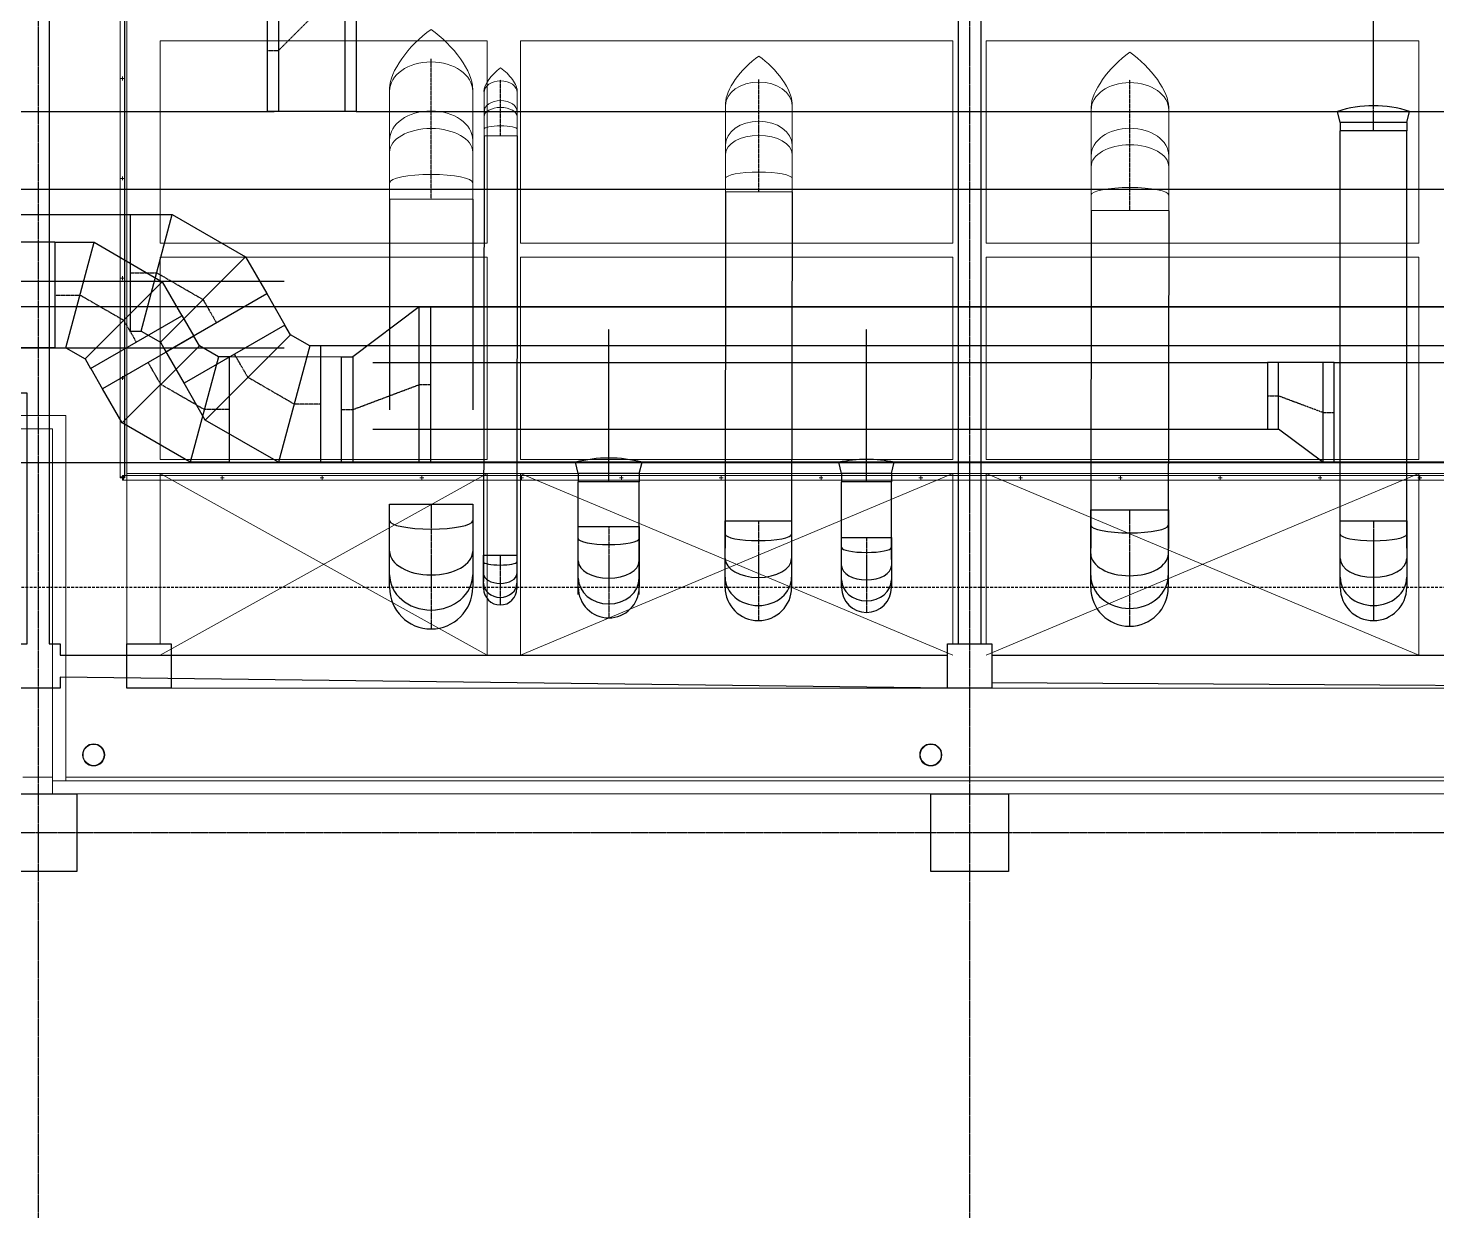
# Model space of a CAD drawing. Extents: x -3450 to 27857, y -1288 to 11880.
# Drawn here: x 7671 to 8941, y 8659 to 9725 of the extents above; entities that cross this region are included whole.
import ezdxf

# ---------------------------------------------------------------- set-up
doc = ezdxf.new("R2010")
doc.units = 0
for name, pattern in [('188K-SM-03-F20-MECH-EQ-Y2257103$0$CENTER', [2, 1.25, -0.25, 0.25, -0.25]), ('188K-SM-03-F20-MECH-EQ-Y2257103$0$CENTER2', [1.125, 0.75, -0.125, 0.125, -0.125]), ('188K-SM-03-F20-MECH-EQ-Y2257103$0$HIDDEN', [0.375, 0.25, -0.125]), ('X-S-FAB-L20$0$COL-CEN-LIN', [3.25, 2.5, -0.25, 0.25, -0.25])]:
    doc.linetypes.add(name, pattern=pattern)
for name, color, linetype in [('188K-SM-03-F20-MECH-EQ-Y2257103$0$0-Block Center-Line', 1, '188K-SM-03-F20-MECH-EQ-Y2257103$0$CENTER'), ('188K-SM-03-F20-MECH-EQ-Y2257103$0$0-CF-AAS-AEX', 1, 'Continuous'), ('188K-SM-03-F20-MECH-EQ-Y2257103$0$0-CF-AAS-CVD', 140, 'Continuous'), ('188K-SM-03-F20-MECH-EQ-Y2257103$0$0-CF-AAS-GEX', 5, 'Continuous'), ('188K-SM-03-F20-MECH-EQ-Y2257103$0$0-CF-AAS-SEX', 3, 'Continuous'), ('188K-SM-03-F20-MECH-EQ-Y2257103$0$0-CF-AAS-VEX', 6, 'Continuous'), ('188K-SM-03-F20-MECH-EQ-Y2257103$0$Block Center-Line', 1, '188K-SM-03-F20-MECH-EQ-Y2257103$0$CENTER2'), ('X-S-FAB-L20$0$1_l20平面圖_1_A-OBJE-2D', 8, 'Continuous'), ('X-S-FAB-L20$0$1_l20平面圖_1_A-OBJE-MEP', 8, 'Continuous'), ('X-S-FAB-L20$0$1_l20平面圖_1_A-RAIL', 8, 'Continuous'), ('X-S-FAB-L20$0$1_l20平面圖_1_A-WALL-EX', 8, 'Continuous'), ('X-S-FAB-L20$0$1_l20平面圖_1_A-WALL-IN', 8, 'Continuous'), ('X-S-FAB-L20$0$1_l20平面圖_1_S-BEAM-SHOW', 8, 'Continuous'), ('X-S-FAB-L20$0$1_l20平面圖_1_S-SLAB-SHOW', 8, 'Continuous'), ('X-S-FAB-L20$0$BLOCK', 8, 'Continuous'), ('X-S-FAB-L20$0$CCL', 8, 'X-S-FAB-L20$0$COL-CEN-LIN'), ('X-S-FAB-L20$0$COL-S', 8, 'Continuous'), ('X-S-FAB-L20$0$Steel Frame-188K', 8, 'Continuous')]:
    doc.layers.add(name, color=color, linetype=linetype)
doc.styles.add('188K-SM-03-F20-MECH-EQ-Y2257103$0$dim-txt', font='simplex.shx', dxfattribs={"width": 0.8})
doc.dimstyles.new('188K-SM-03-F20-MECH-EQ-Y2257103$0$80-DIM(mm)', dxfattribs={"dimscale": 80, "dimtxt": 0.25, "dimasz": 0.12, "dimexe": 0.01, "dimexo": 0.01, "dimgap": 0.05, "dimtad": 1, "dimdec": 0, "dimlfac": 10, "dimzin": 0, "dimdsep": 46, "dimtxsty": '188K-SM-03-F20-MECH-EQ-Y2257103$0$dim-txt', "dimcen": 2, "dimclrd": 220, "dimclre": 220, "dimclrt": 7, "dimadec": 0, "dimazin": 0, "dimtfac": 1, "dimtdec": 0, "dimtix": 1, "dimtmove": 2, "dimatfit": 3, "dimldrblk": '188K-SM-03-F20-MECH-EQ-Y2257103$0$_DOT', "dimfxl": 1.6, "dimtvp": 1, "dimtolj": 1, "dimtzin": 0, "dimarcsym": 0})

# ---------------------------------------------------------------- blocks, each defined once
blk = doc.blocks.new('X-S-FAB-L20$0$FAB2-L05')
at = {"layer": 'X-S-FAB-L20$0$CCL'}
for p, q in [((-18480, 11005), (-18480, 0)), ((-17640, 11005), (-17640, 0)), ((-26880, 9720), (1210, 9720))]:
    blk.add_line(p, q, dxfattribs=at)
at = {"layer": 'X-S-FAB-L20$0$COL-S'}
for points in [[(-18400, 9890), (-18360, 9890), (-18360, 9850), (-18400, 9850)], [(-17660, 9890), (-17620, 9890), (-17620, 9850), (-17660, 9850)], [(-18515, 9755), (-18445, 9755), (-18445, 9685), (-18515, 9685)], [(-17675, 9755), (-17605, 9755), (-17605, 9685), (-17675, 9685)]]:
    blk.add_lwpolyline(points, close=True, dxfattribs=at)
blk = doc.blocks.new('X-S-FAB-L20$0$鋼棚_AAS')
at = {"layer": 'X-S-FAB-L20$0$Steel Frame-188K'}
blk.add_lwpolyline([(6745, 101.9), (5945, 106.8), (5945, 101.9), (5905, 101.9), (5105, 111.9), (5105, 101.9), (5065, 101.9), (5065, 141.9), (5075, 141.9), (5075, 368), (4255, 368), (4255, 166.9), (4290, 166.9), (4290, 76.9), (4200, 76.9), (4200, 111.9), (3450, 111.9)], dxfattribs=at)
for points in [[(5915, 865.9), (5905, 865.9), (5905, 875.9), (5105, 875.9), (5105, 865.9), (5095, 865.9), (5095, 141.9), (5105, 141.9), (5105, 131.9), (5905, 131.9), (5905, 141.9), (5915, 141.9)], [(6755, 875.9), (5945, 875.9), (5945, 865.9), (5935, 865.9), (5935, 141.9), (5945, 141.9), (5945, 131.9), (6745, 131.9), (6745, 141.9), (6755, 141.9)]]:
    blk.add_lwpolyline(points, close=True, dxfattribs=at)
blk = doc.blocks.new('X-S-FAB-L20')
at = {"layer": 'X-S-FAB-L20$0$1_l20平面圖_1_A-OBJE-2D', "color": 2, "lineweight": 0, "ltscale": 10}
for p, q in [((7790, 9160), (8085, 9323.7)), ((8085, 9160), (7790, 9323.7)), ((8115, 9160), (8505, 9323.7)), ((8505, 9160), (8115, 9323.7)), ((8535, 9160), (8925, 9323.7)), ((8925, 9160), (8535, 9323.7))]:
    blk.add_line(p, q, dxfattribs=at)
at = {"layer": 'X-S-FAB-L20$0$1_l20平面圖_1_A-OBJE-MEP', "color": 8, "lineweight": 0, "ltscale": 10, "flags": 128}
for points in [[(7739.5, 9070, 1), (7720.5, 9070, 1)], [(8494.5, 9070, 1), (8475.5, 9070, 1)]]:
    blk.add_lwpolyline(points, format="xyb", close=True, dxfattribs=at)
at = {"layer": 'X-S-FAB-L20$0$1_l20平面圖_1_A-OBJE-MEP', "color": 8, "lineweight": 0, "ltscale": 10}
for centre in [(7730, 9070), (8485, 9070)]:
    blk.add_circle(centre, 10, dxfattribs=at)
at = {"layer": 'X-S-FAB-L20$0$1_l20平面圖_1_A-RAIL', "color": 4, "lineweight": 0, "ltscale": 10}
for p, q in [((7756, 9681.5), (7756, 9678.1)), ((7754.3, 9679.7), (7757.7, 9679.7)), ((7756, 9591.5), (7756, 9588.1)), ((7754.3, 9589.7), (7757.7, 9589.7)), ((7754.3, 9499.7), (7757.7, 9499.7)), ((7756, 9501.5), (7756, 9498)), ((7754.3, 9409.7), (7757.7, 9409.7)), ((7756, 9411.5), (7756, 9408)), ((7847.7, 9319.8), (7844.3, 9319.8)), ((7846, 9321.5), (7846, 9318)), ((7937.7, 9319.8), (7934.3, 9319.8)), ((7936, 9321.5), (7936, 9318)), ((8027.7, 9319.8), (8024.3, 9319.8)), ((8026, 9321.5), (8026, 9318)), ((8117.7, 9319.8), (8114.3, 9319.8)), ((8116, 9321.5), (8116, 9318)), ((8207.7, 9319.8), (8204.3, 9319.8)), ((8206, 9321.5), (8206, 9318)), ((8297.7, 9319.8), (8294.3, 9319.8)), ((8296, 9321.5), (8296, 9318)), ((8387.7, 9319.8), (8384.3, 9319.8)), ((8386, 9321.5), (8386, 9318)), ((8477.7, 9319.8), (8474.3, 9319.8)), ((8476, 9321.5), (8476, 9318)), ((8567.7, 9319.8), (8564.3, 9319.8)), ((8566, 9321.5), (8566, 9318)), ((8657.7, 9319.8), (8654.3, 9319.8)), ((8656, 9321.5), (8656, 9318)), ((8747.7, 9319.8), (8744.3, 9319.8)), ((8746, 9321.5), (8746, 9318)), ((8837.7, 9319.8), (8834.3, 9319.8)), ((8836, 9321.5), (8836, 9318)), ((8927.7, 9319.8), (8924.3, 9319.8)), ((8926, 9321.5), (8926, 9318))]:
    blk.add_line(p, q, dxfattribs=at)
at = {"layer": 'X-S-FAB-L20$0$1_l20平面圖_1_A-RAIL', "color": 4, "lineweight": 0, "ltscale": 10, "flags": 128}
for points in [[(7753.9, 9319.8), (7758.1, 9319.8), (7758.1, 9939), (7753.9, 9939)], [(7754, 9320.8), (7758, 9320.8), (7758, 9938), (7754, 9938)], [(7756, 9321.9), (7756, 9317.6), (12210, 9317.6), (12210, 9321.9)], [(7757, 9321.8), (7757, 9317.8), (12209, 9317.8), (12209, 9321.8)]]:
    blk.add_lwpolyline(points, close=True, dxfattribs=at)
at = {"layer": 'X-S-FAB-L20$0$1_l20平面圖_1_A-WALL-EX', "color": 6, "lineweight": 0, "ltscale": 10}
for p, q in [((7705, 9046.5), (7693, 9046.5)), ((7693, 9046.5), (7693, 9035)), ((7705, 9046.5), (7693, 9046.5)), ((7705, 9046.5), (12670, 9046.5))]:
    blk.add_line(p, q, dxfattribs=at)
at = {"layer": 'X-S-FAB-L20$0$1_l20平面圖_1_A-WALL-EX', "color": 4, "lineweight": 0, "ltscale": 10}
blk.add_line((7693, 9035), (7705, 9035), dxfattribs=at)
blk.add_line((7693, 9035), (7705, 9035), dxfattribs=at)
at = {"layer": 'X-S-FAB-L20$0$1_l20平面圖_1_A-WALL-EX', "color": 6, "lineweight": 0, "ltscale": 10, "flags": 128}
for points in [[(7705, 9376), (6815, 9376)], [(7705, 9376), (7705, 9364)], [(6827, 9364), (7693, 9364)], [(7693, 9364), (7693, 9035)], [(7705, 9046.5), (7705, 9364)], [(12670, 9050), (7705, 9050)], [(7705, 9050), (7705, 9046.5)], [(7705, 9035), (7693, 9035)]]:
    blk.add_lwpolyline(points, dxfattribs=at)
at = {"layer": 'X-S-FAB-L20$0$1_l20平面圖_1_A-WALL-EX', "color": 12, "lineweight": 0, "ltscale": 10, "flags": 128}
blk.add_lwpolyline([(7705, 9050), (12670, 9050)], dxfattribs=at)
blk.add_lwpolyline([(7705, 9050), (12670, 9050)], dxfattribs=at)
at = {"layer": 'X-S-FAB-L20$0$1_l20平面圖_1_A-WALL-EX', "color": 4, "lineweight": 0, "ltscale": 10, "flags": 128}
blk.add_lwpolyline([(7705, 9035), (12685, 9035)], dxfattribs=at)
at = {"layer": 'X-S-FAB-L20$0$1_l20平面圖_1_A-WALL-IN', "color": 3, "lineweight": 0, "ltscale": 10, "flags": 128}
for points in [[(7693, 9050), (7666.3, 9050)], [(7693, 9035), (7693, 9050)]]:
    blk.add_lwpolyline(points, dxfattribs=at)
at = {"layer": 'X-S-FAB-L20$0$1_l20平面圖_1_S-BEAM-SHOW', "color": 8, "lineweight": 0, "ltscale": 10, "flags": 128}
for points in [[(7760, 9895), (7760, 9170)], [(7790, 9713.7), (7790, 9531.2)], [(7790, 9713.7), (8085, 9713.7)], [(8085, 9713.7), (8085, 9531.2)], [(8115, 9713.7), (8115, 9531.2)], [(8115, 9713.7), (8505, 9713.7)], [(8505, 9713.7), (8505, 9531.2)], [(8535, 9713.7), (8535, 9531.2)], [(8535, 9713.7), (8925, 9713.7)], [(8925, 9713.7), (8925, 9531.2)], [(7790, 9531.2), (8085, 9531.2)], [(8115, 9531.2), (8505, 9531.2)], [(8535, 9531.2), (8925, 9531.2)], [(7790, 9518.7), (7790, 9336.2)], [(7790, 9518.7), (8085, 9518.7)], [(8085, 9518.7), (8085, 9336.2)], [(8115, 9518.7), (8115, 9336.2)], [(8115, 9518.7), (8505, 9518.7)], [(8505, 9518.7), (8505, 9336.2)], [(8535, 9518.7), (8535, 9336.2)], [(8535, 9518.7), (8925, 9518.7)], [(8925, 9518.7), (8925, 9336.2)], [(7790, 9336.2), (8085, 9336.2)], [(8115, 9336.2), (8505, 9336.2)], [(8535, 9336.2), (8925, 9336.2)], [(7790, 9323.7), (7790, 9170)], [(7790, 9323.7), (8085, 9323.7)], [(8085, 9323.7), (8085, 9160)], [(8115, 9323.7), (8115, 9160)], [(8115, 9323.7), (8505, 9323.7)], [(8505, 9323.7), (8505, 9170)], [(8535, 9323.7), (8535, 9170)], [(8535, 9323.7), (8925, 9323.7)], [(8925, 9323.7), (8925, 9160)], [(7800, 9160), (8085, 9160)], [(8115, 9160), (8500, 9160)], [(8540, 9160), (8925, 9160)], [(7800, 9130), (8500, 9130)], [(8540, 9130), (9340, 9130)]]:
    blk.add_lwpolyline(points, dxfattribs=at)
at = {"layer": 'X-S-FAB-L20$0$1_l20平面圖_1_S-SLAB-SHOW', "color": 15, "lineweight": 0, "ltscale": 10, "flags": 128}
blk.add_lwpolyline([(7760, 9935), (7760, 9323.7), (12214, 9323.7), (12214, 9130), (12564, 9130), (12564, 9297), (12487.4, 9297), (12487.4, 9261), (12465.6, 9261), (12465.6, 9271), (12389, 9271), (12389, 9261), (12369, 9261), (12369, 9935)], close=True, dxfattribs=at)
at = {"layer": 'X-S-FAB-L20$0$BLOCK'}
blk.add_blockref('X-S-FAB-L20$0$FAB2-L05', (26160, -720), dxfattribs=at)
at = {"layer": 'X-S-FAB-L20$0$Steel Frame-188K'}
blk.add_blockref('X-S-FAB-L20$0$鋼棚_AAS', (2595, 9028.1), dxfattribs=at)
blk = doc.blocks.new('*U650')
for p, q in [((0, -22.5), (0, 22.5)), ((0, 22.5), (45, 22.5)), ((45, -22.5), (0, -22.5))]:
    blk.add_line(p, q)
blk.add_arc((45, 0), 22.5, 270, 90)
for centre, ratio in [((9, 0), 0.198912), ((25.5, 0), 0.566454), ((38.1, 0), 0.847759)]:
    blk.add_ellipse(centre, major_axis=(0, 22.5), ratio=ratio, start_param=3.141593, end_param=6.283185)
at = {"layer": '188K-SM-03-F20-MECH-EQ-Y2257103$0$0-Block Center-Line'}
blk.add_line((0, 0), (67.5, 0), dxfattribs=at)
blk = doc.blocks.new('*U731')
for p, q in [((100, 30), (160, 30)), ((160, 30), (160, -30)), ((160, -30), (100, -30))]:
    blk.add_line(p, q)
blk.add_arc((100, 0), 30, 90.0267, 270.0267)
for centre, ratio in [((109.1, 0), 0.847759), ((126, 0), 0.566454), ((148.1, 0), 0.198912)]:
    blk.add_ellipse(centre, major_axis=(0, -30), ratio=ratio, start_param=3.141593, end_param=6.283185)
at = {"layer": '188K-SM-03-F20-MECH-EQ-Y2257103$0$0-Block Center-Line'}
blk.add_line((160, 0), (70, 0), dxfattribs=at)
blk = doc.blocks.new('*U605')
at = {"color": 0, "linetype": 'Continuous', "lineweight": 0}
for p, q in [((23.4, 30), (21.2, 30)), ((101.3, 30), (23.4, 30)), ((101.3, -30), (101.3, 30)), ((23.4, -30), (21.2, -30)), ((101.3, -30), (23.4, -30))]:
    blk.add_line(p, q, dxfattribs=at)
at = {"color": 0, "linetype": 'Continuous', "lineweight": 0, "extrusion": (1.14319e-17, 2.30683e-16, -1)}
blk.add_ellipse((0, 0), major_axis=(-27.7, -27.7), ratio=0.414214, start_param=1.178097, end_param=2.748894, dxfattribs=at)
at = {"color": 0, "linetype": 'Continuous', "lineweight": 0, "extrusion": (6.7124e-32, 2.19251e-16, -1)}
for centre, ratio, end_param in [((23.4, 0), 0.707107, 6.283185), ((23.4, 0), 0.707107, 6.283185), ((58.8, 0), 0.707107, 6.283185), ((67.3, 0), 0.566454, 6.283185), ((89.3, 0), 0.198912, 6.283185), ((58.8, 0), 0.707107, 4.712389)]:
    blk.add_ellipse(centre, major_axis=(0, 30), ratio=ratio, start_param=3.141593, end_param=end_param, dxfattribs=at)
at = {"color": 0, "linetype": 'Continuous', "lineweight": 0, "extrusion": (-1.14319e-17, 2.30683e-16, -1)}
blk.add_ellipse((0, 0), major_axis=(-27.7, 27.7), ratio=0.414214, start_param=3.534292, end_param=5.105088, dxfattribs=at)
at = {"layer": '188K-SM-03-F20-MECH-EQ-Y2257103$0$Block Center-Line'}
blk.add_line((101.3, 0), (0, 0), dxfattribs=at)
blk = doc.blocks.new('*U662')
for p, q in [((90, 35), (160, 35)), ((160, 35), (160, -35)), ((160, -35), (90, -35))]:
    blk.add_line(p, q)
blk.add_arc((90, 0), 35, 90.0267, 270.0267)
for centre, ratio in [((100.7, 0), 0.847759), ((120.3, 0), 0.566454), ((146.1, 0), 0.198912)]:
    blk.add_ellipse(centre, major_axis=(0, -35), ratio=ratio, start_param=3.141593, end_param=6.283185)
at = {"layer": '188K-SM-03-F20-MECH-EQ-Y2257103$0$0-Block Center-Line'}
blk.add_line((160, 0), (55, 0), dxfattribs=at)
blk = doc.blocks.new('*U602')
at = {"color": 0, "linetype": 'Continuous', "lineweight": 0}
for p, q in [((27.4, 35), (24.7, 35)), ((118.1, 35), (27.4, 35)), ((118.1, -35), (118.1, 35)), ((27.4, -35), (24.7, -35)), ((118.1, -35), (27.4, -35))]:
    blk.add_line(p, q, dxfattribs=at)
at = {"color": 0, "linetype": 'Continuous', "lineweight": 0, "extrusion": (1.14319e-17, 2.30683e-16, -1)}
blk.add_ellipse((0, 0), major_axis=(-32.3, -32.3), ratio=0.414214, start_param=1.178097, end_param=2.748894, dxfattribs=at)
at = {"color": 0, "linetype": 'Continuous', "lineweight": 0, "extrusion": (6.7124e-32, 2.19251e-16, -1)}
for centre, ratio, end_param in [((27.4, 0), 0.707107, 6.283185), ((27.4, 0), 0.707107, 6.283185), ((68.6, 0), 0.707107, 6.283185), ((78.5, 0), 0.566454, 6.283185), ((104.2, 0), 0.198912, 6.283185), ((68.6, 0), 0.707107, 4.712389)]:
    blk.add_ellipse(centre, major_axis=(0, 35), ratio=ratio, start_param=3.141593, end_param=end_param, dxfattribs=at)
at = {"color": 0, "linetype": 'Continuous', "lineweight": 0, "extrusion": (-1.14319e-17, 2.30683e-16, -1)}
blk.add_ellipse((0, 0), major_axis=(-32.3, 32.3), ratio=0.414214, start_param=3.534292, end_param=5.105088, dxfattribs=at)
at = {"layer": '188K-SM-03-F20-MECH-EQ-Y2257103$0$Block Center-Line'}
blk.add_line((118.1, 0), (0, 0), dxfattribs=at)
blk = doc.blocks.new('*U670')
for p, q in [((130, 15), (160, 15)), ((160, 15), (160, -15)), ((160, -15), (130, -15))]:
    blk.add_line(p, q)
blk.add_arc((130, 0), 15, 90.0267, 270.0267)
for centre, ratio in [((134.6, 0), 0.847759), ((143, 0), 0.566454), ((154, 0), 0.198912)]:
    blk.add_ellipse(centre, major_axis=(0, -15), ratio=ratio, start_param=3.141593, end_param=6.283185)
at = {"layer": '188K-SM-03-F20-MECH-EQ-Y2257103$0$0-Block Center-Line'}
blk.add_line((160, 0), (115, 0), dxfattribs=at)
blk = doc.blocks.new('*U608')
at = {"color": 0, "linetype": 'Continuous', "lineweight": 0}
for p, q in [((11.7, 15), (10.6, 15)), ((50.6, 15), (11.7, 15)), ((50.6, -15), (50.6, 15)), ((11.7, -15), (10.6, -15)), ((50.6, -15), (11.7, -15))]:
    blk.add_line(p, q, dxfattribs=at)
at = {"color": 0, "linetype": 'Continuous', "lineweight": 0, "extrusion": (1.14319e-17, 2.30683e-16, -1)}
blk.add_ellipse((0, 0), major_axis=(-13.9, -13.9), ratio=0.414214, start_param=1.178097, end_param=2.748894, dxfattribs=at)
at = {"color": 0, "linetype": 'Continuous', "lineweight": 0, "extrusion": (6.7124e-32, 2.19251e-16, -1)}
for centre, ratio, end_param in [((11.7, 0), 0.707107, 6.283185), ((11.7, 0), 0.707107, 6.283185), ((29.4, 0), 0.707107, 6.283185), ((33.6, 0), 0.566454, 6.283185), ((44.7, 0), 0.198912, 6.283185), ((29.4, 0), 0.707107, 4.712389)]:
    blk.add_ellipse(centre, major_axis=(0, 15), ratio=ratio, start_param=3.141593, end_param=end_param, dxfattribs=at)
at = {"color": 0, "linetype": 'Continuous', "lineweight": 0, "extrusion": (-1.14319e-17, 2.30683e-16, -1)}
blk.add_ellipse((0, 0), major_axis=(-13.9, 13.9), ratio=0.414214, start_param=3.534292, end_param=5.105088, dxfattribs=at)
at = {"layer": '188K-SM-03-F20-MECH-EQ-Y2257103$0$Block Center-Line'}
blk.add_line((50.6, 0), (0, 0), dxfattribs=at)
blk = doc.blocks.new('*U671')
for p, q in [((0, -27.5), (0, 27.5)), ((0, 27.5), (55, 27.5)), ((55, -27.5), (0, -27.5))]:
    blk.add_line(p, q)
blk.add_arc((55, 0), 27.5, 270, 90)
for centre, ratio in [((10.9, 0), 0.198912), ((31.2, 0), 0.566454), ((46.6, 0), 0.847759)]:
    blk.add_ellipse(centre, major_axis=(0, 27.5), ratio=ratio, start_param=3.141593, end_param=6.283185)
at = {"layer": '188K-SM-03-F20-MECH-EQ-Y2257103$0$0-Block Center-Line'}
blk.add_line((0, 0), (82.5, 0), dxfattribs=at)
blk = doc.blocks.new('*U685')
for p, q in [((85, 37.5), (160, 37.5)), ((160, 37.5), (160, -37.5)), ((160, -37.5), (85, -37.5))]:
    blk.add_line(p, q)
blk.add_arc((85, 0), 37.5, 90.0267, 270.0267)
for centre, ratio in [((96.4, 0), 0.847759), ((117.5, 0), 0.566454), ((145.1, 0), 0.198912)]:
    blk.add_ellipse(centre, major_axis=(0, -37.5), ratio=ratio, start_param=3.141593, end_param=6.283185)
at = {"layer": '188K-SM-03-F20-MECH-EQ-Y2257103$0$0-Block Center-Line'}
blk.add_line((160, 0), (47.5, 0), dxfattribs=at)
blk = doc.blocks.new('*U609')
at = {"color": 0, "linetype": 'Continuous', "lineweight": 0}
for p, q in [((29.3, 37.5), (26.5, 37.5)), ((126.6, 37.5), (29.3, 37.5)), ((126.6, -37.5), (126.6, 37.5)), ((29.3, -37.5), (26.5, -37.5)), ((126.6, -37.5), (29.3, -37.5))]:
    blk.add_line(p, q, dxfattribs=at)
at = {"color": 0, "linetype": 'Continuous', "lineweight": 0, "extrusion": (1.14319e-17, 2.30683e-16, -1)}
blk.add_ellipse((0, 0), major_axis=(-34.6, -34.6), ratio=0.414214, start_param=1.178097, end_param=2.748894, dxfattribs=at)
at = {"color": 0, "linetype": 'Continuous', "lineweight": 0, "extrusion": (6.7124e-32, 2.19251e-16, -1)}
for centre, ratio, end_param in [((29.3, 0), 0.707107, 6.283185), ((29.3, 0), 0.707107, 6.283185), ((73.5, 0), 0.707107, 6.283185), ((84.1, 0), 0.566454, 6.283185), ((111.7, 0), 0.198912, 6.283185), ((73.5, 0), 0.707107, 4.712389)]:
    blk.add_ellipse(centre, major_axis=(0, 37.5), ratio=ratio, start_param=3.141593, end_param=end_param, dxfattribs=at)
at = {"color": 0, "linetype": 'Continuous', "lineweight": 0, "extrusion": (-1.14319e-17, 2.30683e-16, -1)}
blk.add_ellipse((0, 0), major_axis=(-34.6, 34.6), ratio=0.414214, start_param=3.534292, end_param=5.105088, dxfattribs=at)
at = {"layer": '188K-SM-03-F20-MECH-EQ-Y2257103$0$Block Center-Line'}
blk.add_line((126.6, 0), (0, 0), dxfattribs=at)
blk = doc.blocks.new('188K-SM-03-F20-MECH-EQ-Y2257103$0$SEX')
at = {"layer": '188K-SM-03-F20-MECH-EQ-Y2257103$0$0-CF-AAS-SEX'}
for p, q in [((4154.8, 625), (9223.7, 625)), ((4154.8, 385), (9223.7, 385))]:
    blk.add_line(p, q, dxfattribs=at)
blk = doc.blocks.new('*U692')
for p, q in [((0, -24.4), (0, 24.4)), ((0, 24.4), (48.8, 24.4)), ((48.8, -24.4), (0, -24.4))]:
    blk.add_line(p, q)
blk.add_arc((48.8, 0), 24.4, 270, 90)
for centre, ratio in [((9.7, 0), 0.198912), ((27.6, 0), 0.566454), ((41.4, 0), 0.847759)]:
    blk.add_ellipse(centre, major_axis=(0, 24.4), ratio=ratio, start_param=3.141593, end_param=6.283185)
at = {"layer": '188K-SM-03-F20-MECH-EQ-Y2257103$0$0-Block Center-Line'}
blk.add_line((0, 0), (73.2, 0), dxfattribs=at)
blk = doc.blocks.new('*U693')
for p, q in [((-300, 175), (300, 175)), ((-300, 100), (-300, 175)), ((300, 100), (300, 175)), ((-300, 100), (-325, 0)), ((-300, 100), (300, 100)), ((300, 100), (325, 0))]:
    blk.add_line(p, q)
blk.add_arc((0, 998), 1050, 251.9465, 288.0535)
at = {"layer": '188K-SM-03-F20-MECH-EQ-Y2257103$0$Block Center-Line'}
blk.add_line((0, 175), (0, -1050), dxfattribs=at)
blk = doc.blocks.new('*U703')
for p, q in [((10, 115), (0, 115)), ((0, 115), (0, -115)), ((10, -115), (10, 115)), ((10, 115), (70, -5)), ((80, -5), (70, -5)), ((70, -5), (70, -115)), ((80, -115), (80, -5)), ((0, -115), (80, -115))]:
    blk.add_line(p, q)
at = {"layer": '188K-SM-03-F20-MECH-EQ-Y2257103$0$Block Center-Line'}
blk.add_lwpolyline([(80, -60), (70, -60), (10, 0), (0, 0)], dxfattribs=at)
blk = doc.blocks.new('188K-SM-03-F20-MECH-EQ-Y2257103$0$VEX')
at = {"layer": '188K-SM-03-F20-MECH-EQ-Y2257103$0$0-CF-AAS-VEX'}
for p, q in [((5371.81, 775.09), (8871.2, 775.1)), ((4216.14, 654.82), (5297.82, 655.09)), ((4216.17, 544.82), (5297.85, 545.09)), ((5371.81, 545.09), (8871.2, 545.1)), ((6259.22, 151.24, 0), (6259.22, 527.6, 0)), ((6319.22, 151.24, 0), (6319.22, 527.6, 0))]:
    blk.add_line(p, q, dxfattribs=at)
at = {"layer": '188K-SM-03-F20-MECH-EQ-Y2257103$0$0-CF-AAS-VEX', "xscale": -1}
blk.add_blockref('*U703', (5371.81, 660.09), dxfattribs=at)
at = {"layer": '188K-SM-03-F20-MECH-EQ-Y2257103$0$0-CF-AAS-VEX'}
for name, p, xscale, yscale, zscale, rotation in [('*U693', (6289.27, 545.1), 0.1, 0.1, 0.1, 180), ('*U692', (6289.21, 176), 1.229492264424698, 1.229492264424698, 1.229492264424698, 270)]:
    blk.add_blockref(name, p, dxfattribs=dict(at, xscale=xscale, yscale=yscale, zscale=zscale, rotation=rotation))
blk = doc.blocks.new('*U618')
for p, q in [((-14.4, 104.2), (18.7, 123.3)), ((71.2, 32.3), (18.7, 123.3)), ((-52.5, 38.1), (-14.4, 104.2)), ((62.5, 27.3), (-14.4, 104.2)), ((-52.5, 0), (-52.5, 38.1)), ((52.5, 10), (-52.5, 38.1)), ((52.5, 10), (62.5, 27.3)), ((62.5, 27.3), (71.2, 32.3)), ((-52.5, 0), (52.5, 0)), ((52.5, 0), (52.5, 10))]:
    blk.add_line(p, q)
at = {"layer": '188K-SM-03-F20-MECH-EQ-Y2257103$0$Block Center-Line'}
blk.add_lwpolyline([(0, 0), (0, 24.1), (24.1, 65.8), (44.9, 77.8)], dxfattribs=at)
blk = doc.blocks.new('*U617')
for p, q in [((-14.4, 104.2), (18.7, 123.3)), ((71.2, 32.3), (18.7, 123.3)), ((-52.5, 38.1), (-14.4, 104.2)), ((62.5, 27.3), (-14.4, 104.2)), ((-52.5, 0), (-52.5, 38.1)), ((52.5, 10), (-52.5, 38.1)), ((52.5, 10), (62.5, 27.3)), ((62.5, 27.3), (71.2, 32.3)), ((-52.5, 0), (52.5, 0)), ((52.5, 0), (52.5, 10))]:
    blk.add_line(p, q)
at = {"layer": '188K-SM-03-F20-MECH-EQ-Y2257103$0$Block Center-Line'}
blk.add_lwpolyline([(0, 0), (0, 24.1), (24.1, 65.8), (44.9, 77.8)], dxfattribs=at)
blk = doc.blocks.new('188K-SM-03-F20-MECH-EQ-Y2257103$0$AEX')
at = {"layer": '188K-SM-03-F20-MECH-EQ-Y2257103$0$0-CF-AAS-AEX'}
for p, q in [((4171.5, 362.1), (5077.9, 362.1)), ((5200, 293, 0), (5217.6, 262.4, 0)), ((4171.5, 242.1), (5077.9, 242.1)), ((11296.5, 243.8, 0), (5239.5, 243.8, 0)), ((5109, 240.5, 0), (5126.7, 209.9, 0)), ((11296.5, 138.8, 0), (5239.5, 138.8, 0))]:
    blk.add_line(p, q, dxfattribs=at)
for name, p, rotation in [('*U618', (5077.9, 309.6), 270), ('*U617', (5249.9, 191.3, 0), 90.00000000000001)]:
    blk.add_blockref(name, p, dxfattribs=dict(at, rotation=rotation))
blk = doc.blocks.new('*U714')
for p, q in [((-225, 175), (225, 175)), ((-225, 100), (-225, 175)), ((225, 100), (225, 175)), ((-225, 100), (-250, 0)), ((-225, 100), (225, 100)), ((225, 100), (250, 0))]:
    blk.add_line(p, q)
blk.add_arc((0, 1174), 1200, 257.9558, 282.0442)
at = {"layer": '188K-SM-03-F20-MECH-EQ-Y2257103$0$Block Center-Line'}
blk.add_line((0, 175), (0, -1200), dxfattribs=at)
blk = doc.blocks.new('*U724')
for p, q in [((-275, 175), (275, 175)), ((-275, 100), (-275, 175)), ((275, 100), (275, 175)), ((-275, 100), (-300, 0)), ((-275, 100), (275, 100)), ((275, 100), (300, 0))]:
    blk.add_line(p, q)
blk.add_arc((0, 1162), 1200, 255.5028, 284.4972)
at = {"layer": '188K-SM-03-F20-MECH-EQ-Y2257103$0$Block Center-Line'}
blk.add_line((0, 175), (0, -1200), dxfattribs=at)
blk = doc.blocks.new('*U615')
for p, q in [((-12, 96.9), (18.7, 114.6)), ((66.2, 32.3), (18.7, 114.6)), ((-47.5, 35.5), (-12, 96.9)), ((57.5, 27.3), (-12, 96.9)), ((-47.5, 0), (-47.5, 35.5)), ((47.5, 10), (-47.5, 35.5)), ((47.5, 10), (57.5, 27.3)), ((57.5, 27.3), (66.2, 32.3)), ((-47.5, 0), (47.5, 0)), ((47.5, 0), (47.5, 10))]:
    blk.add_line(p, q)
at = {"layer": '188K-SM-03-F20-MECH-EQ-Y2257103$0$Block Center-Line'}
blk.add_lwpolyline([(0, 0), (0, 22.7), (22.7, 62.1), (42.4, 73.5)], dxfattribs=at)
blk = doc.blocks.new('*U616')
for p, q in [((-12, 96.9), (18.7, 114.6)), ((66.2, 32.3), (18.7, 114.6)), ((-47.5, 35.5), (-12, 96.9)), ((57.5, 27.3), (-12, 96.9)), ((-47.5, 0), (-47.5, 35.5)), ((47.5, 10), (-47.5, 35.5)), ((47.5, 10), (57.5, 27.3)), ((57.5, 27.3), (66.2, 32.3)), ((-47.5, 0), (47.5, 0)), ((47.5, 0), (47.5, 10))]:
    blk.add_line(p, q)
at = {"layer": '188K-SM-03-F20-MECH-EQ-Y2257103$0$Block Center-Line'}
blk.add_lwpolyline([(0, 0), (0, 22.7), (22.7, 62.1), (42.4, 73.5)], dxfattribs=at)
blk = doc.blocks.new('*U727')
for p, q in [((10, 70), (0, 70)), ((0, 70), (0, -70)), ((10, -70), (10, 70)), ((10, 70), (70, 25)), ((80, 25), (70, 25)), ((70, 25), (70, -70)), ((80, -70), (80, 25)), ((0, -70), (80, -70))]:
    blk.add_line(p, q)
at = {"layer": '188K-SM-03-F20-MECH-EQ-Y2257103$0$Block Center-Line'}
blk.add_lwpolyline([(80, -22.5), (70, -22.5), (10, 0), (0, 0)], dxfattribs=at)
blk = doc.blocks.new('188K-SM-03-F20-MECH-EQ-Y2257103$0$GEX')
at = {"layer": '188K-SM-03-F20-MECH-EQ-Y2257103$0$0-CF-AAS-GEX'}
for p, q in [((5100, 427.1), (4220, 427.1)), ((5438.7, 368.8, 0), (9842.2, 368.8, 0)), ((5214.6, 361), (5225.3, 342.5)), ((5100, 332.1), (4220, 332.1)), ((5358.7, 323.7, 0), (5257.7, 323.8, 0)), ((5132.4, 313.3), (5143.1, 294.8)), ((5358.7, 228.7, 0), (5257.7, 228.8, 0)), ((5438.7, 228.8, 0), (9842.2, 228.8, 0))]:
    blk.add_line(p, q, dxfattribs=at)
for name, p, rotation in [('*U615', (5100, 379.6), 270), ('*U616', (5257.7, 276.3, 0), 90)]:
    blk.add_blockref(name, p, dxfattribs=dict(at, rotation=rotation))
at = {"layer": '188K-SM-03-F20-MECH-EQ-Y2257103$0$0-CF-AAS-GEX', "xscale": -1}
blk.add_blockref('*U727', (5438.7, 298.8, 0), dxfattribs=at)
at = {"layer": '188K-SM-03-F20-MECH-EQ-Y2257103$0$0-CF-AAS-GEX', "xscale": 0.1, "yscale": 0.1, "zscale": 0.1, "rotation": 180}
for name, p in [('*U724', (5599.6, 228.8, 0)), ('*U714', (5832.1, 228.8, 0))]:
    blk.add_blockref(name, p, dxfattribs=at)
blk = doc.blocks.new('*D1135')
at = {"color": 220, "lineweight": -2, "ltscale": 2, "transparency": 16777216}
for p, q in [((9072.6, 9820), (9044.4, 9820)), ((9045.2, 9810.4), (9045.2, 9589.5)), ((0.7, 9579.9), (9046, 9579.9))]:
    blk.add_line(p, q, dxfattribs=at)
at = {"color": 220, "ltscale": 2, "transparency": 16777216}
for points in [[(9043.6, 9810.4), (9046.8, 9810.4), (9045.2, 9820)], [(9043.6, 9589.5), (9046.8, 9589.5), (9045.2, 9579.9)]]:
    blk.add_solid(points, dxfattribs=at)
at = {"layer": 'DefPoints', "color": 0, "ltscale": 2, "transparency": 16777216}
for p in [(9073.4, 9820), (-0.1, 9579.9), (9045.2, 9579.9)]:
    blk.add_point(p, dxfattribs=at)
at = {"color": 7, "ltscale": 2, "transparency": 16777216, "insert": (9031.2, 9700), "char_height": 20, "attachment_point": 5, "rotation": 90, "style": '188K-SM-03-F20-MECH-EQ-Y2257103$0$dim-txt'}
blk.add_mtext('\\A1;2401', dxfattribs=at)
blk = doc.blocks.new('188K-SM-03-F20-MECH-EQ-Y2257103$0$_DOT')
at = {"color": 0, "linetype": 'ByBlock'}
blk.add_line((-0.5, 0), (-1, 0), dxfattribs=at)
at = {"color": 0, "linetype": 'ByBlock', "const_width": 0.5}
blk.add_lwpolyline([(-0.25, 0, 1), (0.25, 0, 1)], format="xyb", close=True, dxfattribs=at)
blk = doc.blocks.new('*D1138')
at = {"color": 220, "lineweight": -2, "ltscale": 2, "transparency": 16777216}
for p, q in [((9187, 9473.8), (13.2, 9473.8)), ((14, 9464.2), (14, 9343.3)), ((0.7, 9333.7), (14.8, 9333.7))]:
    blk.add_line(p, q, dxfattribs=at)
at = {"color": 220, "ltscale": 2, "transparency": 16777216}
for points in [[(12.4, 9464.2), (15.6, 9464.2), (14, 9473.8)], [(12.4, 9343.3), (15.6, 9343.3), (14, 9333.7)]]:
    blk.add_solid(points, dxfattribs=at)
at = {"layer": 'DefPoints', "color": 0, "ltscale": 2, "transparency": 16777216}
for p in [(9187.8, 9473.8, 0), (-0.1, 9333.7, 0), (14, 9333.7)]:
    blk.add_point(p, dxfattribs=at)
at = {"color": 7, "ltscale": 2, "transparency": 16777216, "insert": (0, 9403.7), "char_height": 20, "attachment_point": 5, "rotation": 90, "style": '188K-SM-03-F20-MECH-EQ-Y2257103$0$dim-txt'}
blk.add_mtext('\\A1;1401', dxfattribs=at)
blk = doc.blocks.new('*D1137')
at = {"color": 220, "lineweight": -2, "ltscale": 2, "transparency": 16777216}
for p, q in [((9141.9, 9438.8), (9107.9, 9438.8)), ((9108.7, 9429.2), (9108.7, 9343.3)), ((0.7, 9333.7), (9109.5, 9333.7))]:
    blk.add_line(p, q, dxfattribs=at)
at = {"color": 220, "ltscale": 2, "transparency": 16777216}
for points in [[(9107.1, 9429.2), (9110.3, 9429.2), (9108.7, 9438.8)], [(9107.1, 9343.3), (9110.3, 9343.3), (9108.7, 9333.7)]]:
    blk.add_solid(points, dxfattribs=at)
at = {"layer": 'DefPoints', "color": 0, "ltscale": 2, "transparency": 16777216}
for p in [(9142.7, 9438.8, 0), (-0.1, 9333.7, 0), (9108.7, 9333.7)]:
    blk.add_point(p, dxfattribs=at)
at = {"color": 7, "ltscale": 2, "transparency": 16777216, "insert": (9094.7, 9386.2), "char_height": 20, "attachment_point": 5, "rotation": 90, "style": '188K-SM-03-F20-MECH-EQ-Y2257103$0$dim-txt'}
blk.add_mtext('\\A1;1051', dxfattribs=at)
blk = doc.blocks.new('*U732')
for p, q in [((10, 45), (0, 45)), ((0, 45), (0, -45)), ((10, -45), (10, 45)), ((10, 45), (50, 15)), ((60, 15), (50, 15)), ((50, 15), (50, -45)), ((60, -45), (60, 15)), ((0, -45), (60, -45))]:
    blk.add_line(p, q)
at = {"layer": '188K-SM-03-F20-MECH-EQ-Y2257103$0$Block Center-Line'}
blk.add_lwpolyline([(60, -15), (50, -15), (10, 0), (0, 0)], dxfattribs=at)
blk = doc.blocks.new('188K-SM-03-F20-MECH-EQ-Y2257103')
at = {"color": 2, "linetype": '188K-SM-03-F20-MECH-EQ-Y2257103$0$HIDDEN', "ltscale": 10}
blk.add_line((25119.888, 9221), (2597.07, 9221), dxfattribs=at)
at = {"layer": '188K-SM-03-F20-MECH-EQ-Y2257103$0$0-CF-AAS-CVD'}
for p, q in [((6849.999, 9497.091), (7901.909, 9497.091)), ((6849.999, 9437.091), (7901.909, 9437.091)), ((7981.954, 9423.777, -0.004), (8788.693, 9423.777, -0.004)), ((8848.693, 9423.777, -0.004), (19532.029, 9423.777, -0.004)), ((7981.954, 9363.777, -0.004), (8788.693, 9363.777, -0.004)), ((8848.693, 9333.777, -0.004), (19532.029, 9333.777, -0.004))]:
    blk.add_line(p, q, dxfattribs=at)
at = {"layer": '188K-SM-03-F20-MECH-EQ-Y2257103$0$0-CF-AAS-GEX'}
for p, q in [((8167.092, 9214.64, -0.008), (8167.099, 9316.273, -0.008)), ((8222.092, 9214.636, -0.008), (8222.099, 9316.269, -0.008)), ((8404.568, 9246.245, -0.008), (8404.575, 9316.274, -0.008)), ((8449.568, 9246.24, -0.008), (8449.575, 9316.269, -0.008))]:
    blk.add_line(p, q, dxfattribs=at)
at = {"layer": '188K-SM-03-F20-MECH-EQ-Y2257103$0$0-CF-AAS-SEX'}
for p, q in [((8082.081, 9628.177), (8081.67, 9226.258)), ((8112.081, 9628.146), (8111.67, 9226.227)), ((7996.874, 9570.981), (7996.874, 9380.988)), ((8071.874, 9570.981), (8071.874, 9380.988)), ((8299.886, 9577.567), (8299.476, 9256.281)), ((8359.886, 9577.49), (8359.476, 9256.204)), ((8629.604, 9560.672), (8629.192, 9256.264)), ((8699.604, 9560.578), (8699.192, 9256.169))]:
    blk.add_line(p, q, dxfattribs=at)
at = {"color": 1}
for name, p in [('188K-SM-03-F20-MECH-EQ-Y2257103$0$VEX', (2595, 9105)), ('188K-SM-03-F20-MECH-EQ-Y2257103$0$SEX', (2685, 9195)), ('188K-SM-03-F20-MECH-EQ-Y2257103$0$AEX', (2685, 9195)), ('188K-SM-03-F20-MECH-EQ-Y2257103$0$GEX', (2595, 9105))]:
    blk.add_blockref(name, p, dxfattribs=at)
at = {"layer": '188K-SM-03-F20-MECH-EQ-Y2257103$0$0-CF-AAS-CVD', "rotation": 180}
blk.add_blockref('*U732', (8848.693, 9378.777, -0.004), dxfattribs=at)
at = {"layer": '188K-SM-03-F20-MECH-EQ-Y2257103$0$0-CF-AAS-GEX', "rotation": 270}
for name, p in [('*U671', (8194.592, 9276)), ('*U650', (8427.068, 9266))]:
    blk.add_blockref(name, p, dxfattribs=at)
at = {"layer": '188K-SM-03-F20-MECH-EQ-Y2257103$0$0-CF-AAS-SEX'}
for name, p, rotation in [('*U609', (8034.372, 9697.563), 270), ('*U605', (8329.886, 9678.795), 270), ('*U602', (8664.602, 9678.768), 270), ('*U608', (8097.08, 9678.795), 270), ('*U685', (8034.337, 9136), 89.97326998849451), ('*U662', (8664.168, 9131), 89.97326998849451), ('*U731', (8329.439, 9121), 89.97326998849451), ('*U670', (8096.632, 9090.134), 89.97326998849451)]:
    blk.add_blockref(name, p, dxfattribs=dict(at, rotation=rotation))
at = {"color": 1, "ltscale": 2}
for base, p1, p2, picture, middle in [((9045.235, 9579.91), (9073.436, 9820.016), (-0.112, 9579.91), '*D1135', (9031.235, 9699.963)), ((14.05, 9333.701), (9187.813, 9473.78, -0.004), (-0.08, 9333.701, -0.004), '*D1138', (0.05, 9403.74)), ((9108.699, 9333.701), (9142.737, 9438.77, -0.004), (-0.08, 9333.701, -0.004), '*D1137', (9094.699, 9386.235))]:
    dim = blk.add_linear_dim(base=base, p1=p1, p2=p2, angle=90, dimstyle='188K-SM-03-F20-MECH-EQ-Y2257103$0$80-DIM(mm)', dxfattribs=at)
    dim.commit()
    dim.dimension.update_dxf_attribs({"geometry": picture, "text_midpoint": middle})

msp = doc.modelspace()

# ---------------------------------------------------------------- block references
for name in ['X-S-FAB-L20', '188K-SM-03-F20-MECH-EQ-Y2257103']:
    msp.add_blockref(name, (0, 0))

doc.saveas('drawing.dxf')
